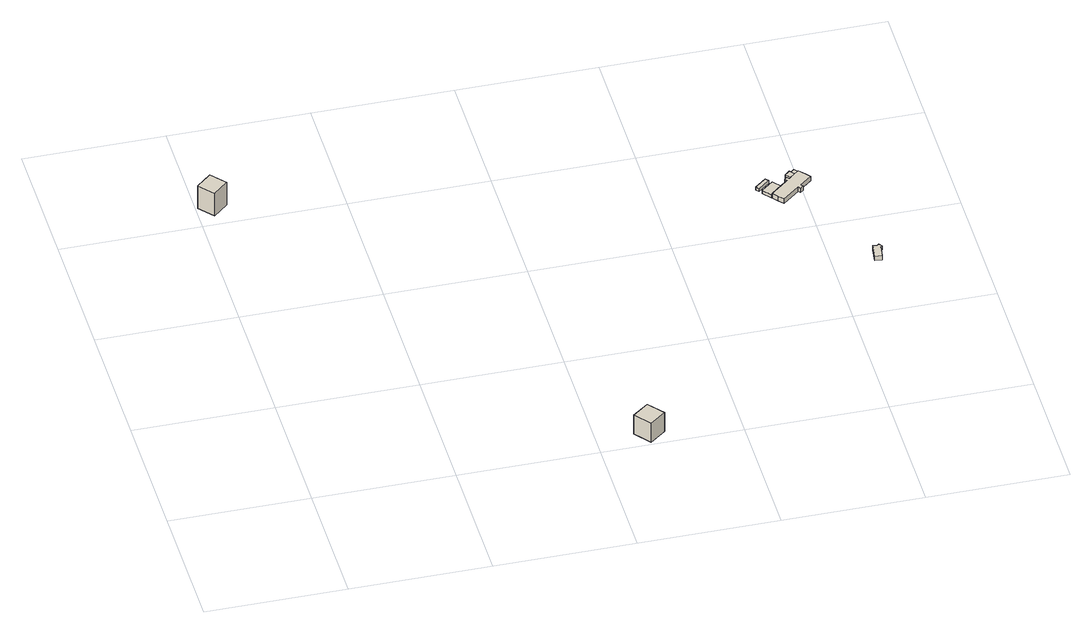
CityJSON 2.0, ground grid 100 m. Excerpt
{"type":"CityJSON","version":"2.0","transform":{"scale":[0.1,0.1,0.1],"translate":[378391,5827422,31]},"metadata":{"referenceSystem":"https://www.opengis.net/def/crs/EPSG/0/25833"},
"CityObjects":{
"building1":{"type":"Building","attributes":{"Gemeindeschluessel":"11000005","BezugspunktDach":"2200","function":"51001_9998","measuredHeight":22.14,"storeysAboveGround":0},"address":[{"country":"Germany","locality":"Berlin"}],"geometry":[{"type":"Solid","lod":"1","boundaries":[[[[0,1,2,3]],[[4,5,6,7]],[[4,7,3,2]],[[5,4,2,1]],[[6,5,1,0]],[[7,6,0,3]]]]}]},
"building2":{"type":"Building","attributes":{"Gemeindeschluessel":"11000005","BezugspunktDach":"2200","function":"51001_9998","measuredHeight":16.06,"storeysAboveGround":0},"address":[{"country":"Germany","locality":"Berlin"}],"geometry":[{"type":"Solid","lod":"1","boundaries":[[[[8,9,10,11]],[[12,13,14,15]],[[12,15,11,10]],[[13,12,10,9]],[[14,13,9,8]],[[15,14,8,11]]]]}]},
"building3":{"type":"Building","attributes":{"Gemeindeschluessel":"11000005","BezugspunktDach":"2200","function":"31001_2081","measuredHeight":2.39,"storeysAboveGround":1},"address":[{"country":"Germany","locality":"Berlin","thoroughfareNumber":"80 (1)","thoroughfareName":"Niederneuendorfer Allee"}],"geometry":[{"type":"Solid","lod":"1","boundaries":[[[[16,17,18,19]],[[20,21,22,23]],[[20,23,19,18]],[[21,20,18,17]],[[22,21,17,16]],[[23,22,16,19]]]]}]},
"building4":{"type":"Building","attributes":{"name":"Bürgerablage","Gemeindeschluessel":"11000005","function":"31001_2081"},"address":[{"country":"Germany","locality":"Berlin","thoroughfareNumber":"80","thoroughfareName":"Niederneuendorfer Allee"}],"children":["building4-1","building4-2","building4-3","building4-4"]},
"building4-1":{"type":"BuildingPart","attributes":{"BezugspunktDach":"2200","measuredHeight":4.44,"storeysAboveGround":1},"parents":["building4"],"geometry":[{"type":"MultiSurface","lod":"1","boundaries":[[[24,25,26,27,28,29,30,31,32,33,34,35,36,37,38,39]],[[40,41,42,43,44,45,46,47,48,49,50,51,52,53,54,55]],[[40,56,57,39,38]],[[41,40,38,37]],[[42,41,37,36]],[[43,42,36,35]],[[44,43,35,34]],[[45,44,34,33]],[[58,59,60]],[[61,62,63,61,64,65]],[[47,46,32,31]],[[48,47,31,30]],[[49,48,30,29]],[[50,49,29,28]],[[51,50,28,27]],[[52,51,27,26]],[[53,52,26,25]],[[54,53,25,24]],[[55,54,24,39]],[[57,56,40,55]],[[66,62,59,62,66,45]],[[67,45,60]]]}]},
"building4-2":{"type":"BuildingPart","attributes":{"BezugspunktDach":"2200","measuredHeight":2.79,"storeysAboveGround":1},"parents":["building4"],"geometry":[{"type":"MultiSurface","lod":"1","boundaries":[[[68,69,57,56,70,71]],[[72,40,55,73,74,75]],[[72,75,71,70]],[[40,72,70,56]],[[73,55,57,69]],[[74,73,69,68]],[[75,74,68,71]],[[76,55,40,56,57]]]}]},
"building4-3":{"type":"BuildingPart","attributes":{"BezugspunktDach":"2200","measuredHeight":3.51,"storeysAboveGround":1},"parents":["building4"],"geometry":[{"type":"MultiSurface","lod":"1","boundaries":[[[62,61,77,78]],[[79,65,60,80]],[[79,80,78,77]],[[65,79,77,61]],[[80,60,62,78]]]}]},
"building4-4":{"type":"BuildingPart","attributes":{"BezugspunktDach":"2200","measuredHeight":3.51,"storeysAboveGround":1},"parents":["building4"],"geometry":[{"type":"MultiSurface","lod":"1","boundaries":[[[66,62,78,81,82]],[[83,80,60,45,84]],[[83,84,82,81]],[[80,83,81,78]],[[84,45,66,82]],[[85,60,80,78,62]]]}]},
"building5":{"type":"Building","attributes":{"name":"Wasserrettungsstation","Gemeindeschluessel":"11000005","BezugspunktDach":"2200","function":"31001_3070","measuredHeight":3.58,"storeysAboveGround":1},"address":[{"country":"Germany","locality":"Berlin","thoroughfareNumber":"79","thoroughfareName":"Niederneuendorfer Allee"}],"geometry":[{"type":"Solid","lod":"1","boundaries":[[[[86,87,88,89,90,91,92]],[[93,94,95,96,97,98,99]],[[93,99,92,91]],[[94,93,91,90]],[[95,94,90,89]],[[96,95,89,88]],[[97,96,88,87]],[[98,97,87,86]],[[99,98,86,92]]]]}]}
},
"vertices":[
[100,3066,225],[208,3157,225],[117,3264,225],[9,3172,225],[117,3264,31],[208,3157,31],[100,3066,31],[9,3172,31],
[2351,5,186],[2467,96,186],[2376,212,186],[2261,121,186],[2376,212,25],[2467,96,25],[2351,5,25],[2261,121,25],
[3711,2426,52],[3794,2494,52],[3775,2517,52],[3691,2449,52],[3775,2517,28],[3794,2494,28],[3711,2426,28],[3691,2449,28],
[3810,2302,64],[3842,2264,64],[3964,2365,64],[3979,2348,64],[4002,2367,64],[3988,2384,64],[4074,2456,64],[4042,2495,64],[4009,2534,64],[3945,2480,64],[3930,2467,64],[3916,2483,64],[3898,2468,64],[3911,2452,64],[3864,2412,64],[3778,2340,64],[3864,2412,26],[3911,2452,26],[3898,2468,26],[3916,2483,26],[3930,2467,26],[3945,2480,26],[4009,2534,26],[4042,2495,26],[4074,2456,26],[3988,2384,26],[4002,2367,26],[3979,2348,26],[3964,2365,26],[3842,2264,26],[3810,2302,26],[3778,2340,26],[3864,2412,54],[3778,2340,54],[3982,2511,38],[3982,2511,42],[3982,2511,26],[4006,2532,61],[3982,2511,61],[3994,2521,61],[4006,2532,39],[4006,2532,26],[3945,2480,61],[3969,2501,26],
[3775,2341,54],[3777,2342,54],[3812,2474,54],[3725,2402,54],[3812,2474,26],[3777,2342,26],[3775,2341,26],[3725,2402,26],[3778,2340,36],
[3984,2558,61],[3960,2538,61],[3984,2558,26],[3960,2538,26],
[3951,2548,61],[3914,2517,61],[3951,2548,26],[3914,2517,26],[3982,2511,31],
[4340,1538,45],[4352,1630,45],[4364,1640,45],[4346,1663,45],[4334,1653,45],[4302,1657,45],[4288,1544,45],[4302,1657,9],[4334,1653,9],[4346,1663,9],[4364,1640,9],[4352,1630,9],[4340,1538,9],[4288,1544,9]
]}
